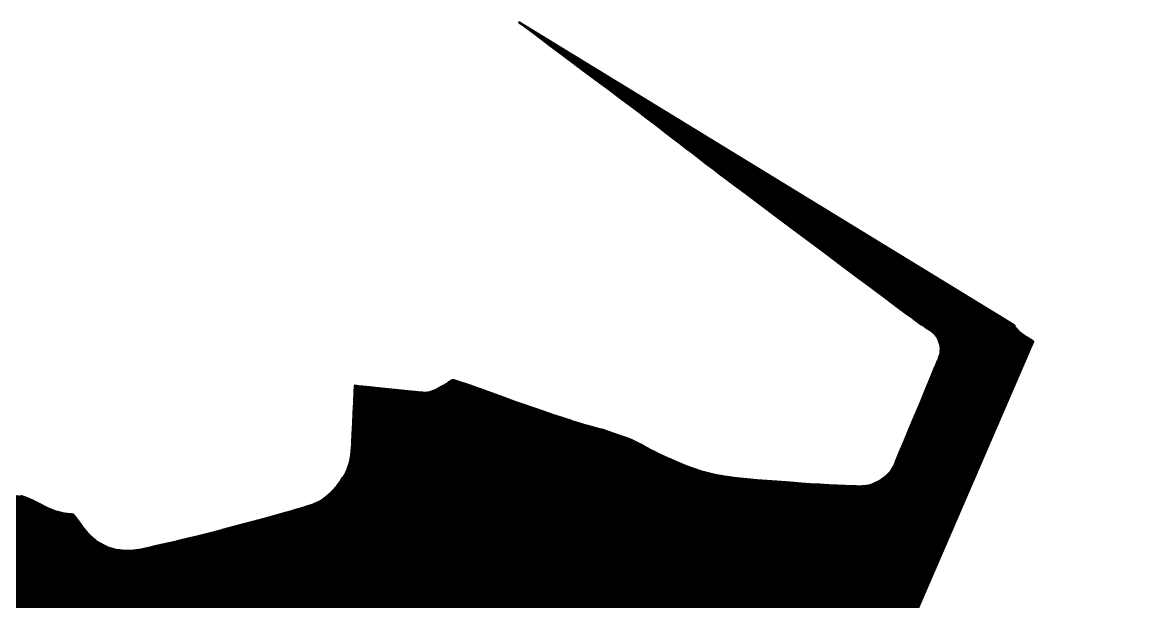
# Model space of a CAD drawing. Header units: metres. Extents: x 729358 to 733474, y 1423022 to 1426173.
# Drawn here: x 731384.9 to 731534.8, y 1425659.8 to 1425737.4 of the extents above; entities that cross this region are included whole.
import ezdxf

# ---------------------------------------------------------------- set-up
doc = ezdxf.new("R2010")
doc.units = ezdxf.units.M
doc.layers.add('GREEN_AREA', color=7, linetype='Continuous')
doc.layers.add('PARCEL_BORDER', color=7, linetype='Continuous')

msp = doc.modelspace()

# ---------------------------------------------------------------- hatches: boundary and pattern name
at = {"layer": 'GREEN_AREA', "true_color": 0x96c896}
h = msp.add_hatch(dxfattribs=at)
h.set_pattern_fill('SOLID')
h.paths.add_polyline_path([(731499.49, 1425640.48), (731499.8, 1425640.08), (731500.14, 1425639.71), (731500.51, 1425639.38), (731500.92, 1425639.09), (731534.78, 1425617.24), (731534.31, 1425616.72), (731532.91, 1425614.83), (731531.7, 1425612.81), (731530.69, 1425610.68), (731529.9, 1425608.46), (731529.33, 1425606.18), (731528.98, 1425603.85), (731528.86, 1425601.5), (731528.98, 1425599.14), (731529.33, 1425596.81), (731529.81, 1425594.89), (731529.75, 1425594.86), (731524.83, 1425591.81), (731519.36, 1425588.43), (731513.34, 1425584.71), (731506.77, 1425580.66), (731499.66, 1425576.26), (731492, 1425571.53), (731483.79, 1425566.46), (731475.12, 1425561.1), (731466.45, 1425556.1), (731457.68, 1425551.41), (731448.83, 1425547.01), (731439.88, 1425542.92), (731430.84, 1425539.14), (731421.71, 1425535.65), (731412.49, 1425532.47), (731403.17, 1425529.59), (731393.77, 1425527.01), (731384.26, 1425524.73), (731374.66, 1425522.76), (731364.97, 1425521.08), (731355.18, 1425519.71), (731345.29, 1425518.64), (731335.31, 1425517.87), (731325.13, 1425517.39), (731315.49, 1425516.95), (731306.5, 1425516.53), (731298.15, 1425516.14), (731290.44, 1425515.78), (731283.37, 1425515.45), (731276.95, 1425515.16), (731271.17, 1425514.89), (731271.09, 1425514.88), (731270.51, 1425516.51), (731269.51, 1425518.64), (731268.83, 1425519.76), (731270.66, 1425521.73), (731275.06, 1425526.44), (731279.94, 1425531.67), (731285.31, 1425537.43), (731291.16, 1425543.71), (731297.51, 1425550.51), (731304.34, 1425557.83), (731311.66, 1425565.68), (731319.47, 1425574.06), (731319.63, 1425574.23), (731327.06, 1425582.79), (731327.21, 1425582.97), (731334.26, 1425591.71), (731334.41, 1425591.89), (731341.08, 1425600.82), (731341.22, 1425601.02), (731347.52, 1425610.12), (731347.66, 1425610.33), (731353.57, 1425619.62), (731353.7, 1425619.83), (731359.24, 1425629.31), (731359.36, 1425629.53), (731364.52, 1425639.18), (731364.64, 1425639.41), (731369.42, 1425649.25), (731369.52, 1425649.48), (731373.93, 1425659.51), (731374.02, 1425659.73), (731378.05, 1425669.95), (731378.13, 1425670.18), (731379.53, 1425674.17), (731380.24, 1425674.17), (731381.44, 1425674.17), (731382.54, 1425674.15), (731383.49, 1425674.12), (731384.23, 1425674.06), (731384.7, 1425673.98), (731385.24, 1425673.82), (731385.8, 1425673.61), (731386.39, 1425673.33), (731387.01, 1425673.01), (731387.64, 1425672.68), (731387.71, 1425672.64), (731388.31, 1425672.34), (731388.52, 1425672.25), (731389.08, 1425672.02), (731389.43, 1425671.91), (731390.03, 1425671.75), (731390.33, 1425671.68), (731390.88, 1425671.6), (731391.01, 1425671.58), (731391.48, 1425671.52), (731391.76, 1425671.48), (731391.82, 1425671.46), (731392, 1425671.24), (731392.43, 1425670.62), (731392.45, 1425670.59), (731392.99, 1425669.85), (731393.13, 1425669.67), (731393.72, 1425668.96), (731394.03, 1425668.65), (731394.71, 1425668.04), (731394.98, 1425667.83), (731395.28, 1425667.64), (731396.06, 1425667.23), (731396.38, 1425667.08), (731396.71, 1425666.97), (731397.44, 1425666.77), (731397.69, 1425666.72), (731397.95, 1425666.69), (731398.67, 1425666.62), (731399.1, 1425666.62), (731399.83, 1425666.66), (731400.14, 1425666.69), (731400.89, 1425666.81), (731401.08, 1425666.84), (731401.86, 1425667.02), (731401.94, 1425667.04), (731402.74, 1425667.24), (731403.53, 1425667.44), (731404.38, 1425667.62), (731405.18, 1425667.79), (731405.24, 1425667.8), (731406.44, 1425668.08), (731406.47, 1425668.09), (731407.99, 1425668.46), (731408.01, 1425668.47), (731409.78, 1425668.91), (731409.79, 1425668.92), (731411.73, 1425669.41), (731411.75, 1425669.42), (731413.78, 1425669.95), (731413.79, 1425669.95), (731415.84, 1425670.5), (731415.85, 1425670.5), (731417.84, 1425671.04), (731417.86, 1425671.05), (731419.7, 1425671.56), (731419.72, 1425671.57), (731421.35, 1425672.04), (731421.39, 1425672.05), (731422.72, 1425672.45), (731422.8, 1425672.48), (731423.76, 1425672.8), (731423.98, 1425672.88), (731424.49, 1425673.1), (731424.79, 1425673.25), (731425.07, 1425673.43), (731425.61, 1425673.81), (731425.89, 1425674.04), (731426.37, 1425674.49), (731426.57, 1425674.69), (731426.99, 1425675.17), (731427.14, 1425675.34), (731427.49, 1425675.8), (731427.6, 1425675.96), (731427.89, 1425676.38), (731427.98, 1425676.52), (731428.18, 1425676.86), (731428.32, 1425677.13), (731428.51, 1425677.53), (731428.66, 1425677.92), (731428.77, 1425678.3), (731428.85, 1425678.6), (731428.92, 1425678.99), (731428.94, 1425679.1), (731429.01, 1425679.54), (731429.03, 1425679.74), (731429.07, 1425680.18), (731429.08, 1425680.26), (731429.13, 1425681.12), (731429.13, 1425681.14), (731429.2, 1425682.3), (731429.2, 1425682.31), (731429.26, 1425683.67), (731429.26, 1425683.68), (731429.33, 1425685.13), (731429.33, 1425685.13), (731429.4, 1425686.56), (731429.4, 1425686.56), (731429.45, 1425687.86), (731429.49, 1425688.75), (731430.03, 1425688.69), (731430.03, 1425688.69), (731430.58, 1425688.64), (731431.5, 1425688.55), (731432.68, 1425688.43), (731433.99, 1425688.29), (731435.33, 1425688.15), (731436.58, 1425688.03), (731437.61, 1425687.92), (731438.32, 1425687.85), (731438.32, 1425687.85), (731438.59, 1425687.82), (731438.9, 1425687.8), (731439.22, 1425687.82), (731439.53, 1425687.87), (731439.83, 1425687.96), (731439.92, 1425687.99), (731440.18, 1425688.09), (731440.42, 1425688.21), (731440.65, 1425688.33), (731440.68, 1425688.35), (731441.22, 1425688.66), (731441.26, 1425688.68), (731441.93, 1425689.06), (731442, 1425689.11), (731442.59, 1425689.47), (731442.64, 1425689.51), (731443.16, 1425689.34), (731444.95, 1425688.76), (731445.46, 1425688.59), (731446.3, 1425688.28), (731446.31, 1425688.28), (731448.78, 1425687.38), (731448.8, 1425687.37), (731451.31, 1425686.47), (731451.33, 1425686.47), (731453.83, 1425685.6), (731453.85, 1425685.59), (731456.26, 1425684.77), (731456.29, 1425684.76), (731458.54, 1425684.03), (731458.59, 1425684.01), (731460.61, 1425683.39), (731460.7, 1425683.37), (731462.43, 1425682.89), (731462.58, 1425682.86), (731462.59, 1425682.86), (731463.47, 1425682.56), (731465.01, 1425682.02), (731466.08, 1425681.65), (731466.53, 1425681.48), (731466.98, 1425681.27), (731467.4, 1425681.06), (731467.84, 1425680.81), (731468.32, 1425680.54), (731468.38, 1425680.51), (731468.91, 1425680.22), (731469.02, 1425680.17), (731469.63, 1425679.87), (731469.67, 1425679.85), (731470.23, 1425679.59), (731470.89, 1425679.28), (731470.91, 1425679.27), (731471.69, 1425678.91), (731471.73, 1425678.89), (731472.59, 1425678.51), (731472.66, 1425678.48), (731473.59, 1425678.1), (731473.68, 1425678.06), (731474.66, 1425677.69), (731474.78, 1425677.65), (731475.8, 1425677.31), (731475.95, 1425677.27), (731477, 1425676.98), (731477.18, 1425676.93), (731478.12, 1425676.73), (731478.26, 1425676.71), (731479.35, 1425676.53), (731479.44, 1425676.52), (731480.65, 1425676.37), (731480.71, 1425676.36), (731481.99, 1425676.22), (731482.04, 1425676.22), (731483.36, 1425676.1), (731483.39, 1425676.09), (731484.72, 1425675.99), (731484.74, 1425675.98), (731486.04, 1425675.89), (731486.05, 1425675.89), (731487.27, 1425675.8), (731488.39, 1425675.72), (731489.36, 1425675.65), (731489.36, 1425675.65), (731490.52, 1425675.57), (731490.55, 1425675.57), (731491.76, 1425675.49), (731491.78, 1425675.49), (731492.99, 1425675.42), (731493.01, 1425675.42), (731494.15, 1425675.37), (731494.16, 1425675.37), (731495.18, 1425675.32), (731495.19, 1425675.32), (731496.03, 1425675.29), (731496.05, 1425675.29), (731496.64, 1425675.27), (731496.69, 1425675.27), (731496.98, 1425675.26), (731497.04, 1425675.26), (731497.33, 1425675.26), (731497.49, 1425675.27), (731497.73, 1425675.28), (731498.02, 1425675.31), (731498.3, 1425675.37), (731498.57, 1425675.44), (731498.88, 1425675.54), (731499.18, 1425675.67), (731499.46, 1425675.81), (731499.73, 1425675.97), (731500.07, 1425676.19), (731500.24, 1425676.31), (731500.56, 1425676.55), (731500.81, 1425676.76), (731501.02, 1425676.96), (731501.21, 1425677.16), (731501.39, 1425677.38), (731501.54, 1425677.61), (731501.66, 1425677.81), (731501.81, 1425678.1), (731501.93, 1425678.41), (731501.99, 1425678.6), (731502.03, 1425678.71), (731502.14, 1425678.98), (731502.53, 1425679.9), (731503.09, 1425681.23), (731503.77, 1425682.86), (731504.53, 1425684.67), (731505.31, 1425686.53), (731506.06, 1425688.32), (731506.06, 1425688.33), (731506.73, 1425689.94), (731506.73, 1425689.94), (731507.27, 1425691.25), (731507.28, 1425691.26), (731507.58, 1425692.01), (731507.59, 1425692.03), (731507.73, 1425692.37), (731507.76, 1425692.44), (731507.8, 1425692.55), (731507.89, 1425692.85), (731507.9, 1425692.87), (731507.95, 1425693.14), (731507.98, 1425693.42), (731507.99, 1425693.7), (731507.97, 1425693.98), (731507.92, 1425694.26), (731507.85, 1425694.53), (731507.75, 1425694.79), (731507.74, 1425694.81), (731507.59, 1425695.11), (731507.42, 1425695.38), (731507.21, 1425695.64), (731507.18, 1425695.68), (731506.99, 1425695.87), (731506.78, 1425696.05), (731506.56, 1425696.2), (731506.48, 1425696.25), (731506.37, 1425696.32), (731506.34, 1425696.33), (731506.27, 1425696.39), (731506.26, 1425696.39), (731505.92, 1425696.61), (731505.49, 1425696.9), (731505.02, 1425697.22), (731504.58, 1425697.53), (731504.24, 1425697.78), (731503.42, 1425698.39), (731502.22, 1425699.28), (731500.69, 1425700.42), (731498.9, 1425701.76), (731496.9, 1425703.25), (731494.75, 1425704.86), (731492.51, 1425706.53), (731490.24, 1425708.23), (731488, 1425709.9), (731485.85, 1425711.52), (731483.84, 1425713.02), (731482.03, 1425714.38), (731480.48, 1425715.54), (731479.26, 1425716.46), (731478.42, 1425717.09), (731477.5, 1425717.79), (731476.59, 1425718.48), (731475.68, 1425719.18), (731474.77, 1425719.88), (731473.86, 1425720.57), (731472.96, 1425721.27), (731472.05, 1425721.97), (731471.14, 1425722.67), (731471.14, 1425722.67), (731470.22, 1425723.37), (731470.22, 1425723.37), (731469.3, 1425724.07), (731469.3, 1425724.08), (731468.38, 1425724.78), (731468.37, 1425724.79), (731467.6, 1425725.37), (731467.59, 1425725.37), (731466.52, 1425726.18), (731466.51, 1425726.18), (731465.17, 1425727.19), (731463.6, 1425728.36), (731461.83, 1425729.68), (731459.93, 1425731.11), (731457.91, 1425732.62), (731455.82, 1425734.18), (731453.7, 1425735.77), (731451.6, 1425737.34), (731451.5, 1425737.42), (731517.79, 1425696.85), (731517.93, 1425696.63), (731517.99, 1425696.55), (731518.22, 1425696.27), (731518.48, 1425696.01), (731518.7, 1425695.82), (731518.92, 1425695.65), (731519.43, 1425695.29), (731519.52, 1425695.22), (731520.39, 1425694.66), (731499.04, 1425645.27), (731498.87, 1425644.8), (731498.74, 1425644.32), (731498.66, 1425643.82), (731498.63, 1425643.32), (731498.65, 1425642.82), (731498.73, 1425642.32), (731498.85, 1425641.84), (731499.02, 1425641.36), (731499.23, 1425640.91), (731499.49, 1425640.48)])
h.paths.add_polyline_path([(731384.94, 1425544.32), (731384.94, 1425585.17), (731358.02, 1425585.17), (731358.02, 1425544.32), (731384.94, 1425544.32)])
h.paths.add_polyline_path([(731406.35, 1425657.58), (731384.96, 1425657.58), (731384.96, 1425600.44), (731384.96, 1425547.94), (731409.05, 1425547.94), (731409.05, 1425600.44), (731406.35, 1425600.44), (731406.35, 1425657.58)])
h.paths.add_polyline_path([(731464.67, 1425630.86), (731435.79, 1425630.86), (731435.79, 1425583.21), (731464.67, 1425583.21), (731464.67, 1425630.86)])

# ---------------------------------------------------------------- linework, layer by layer
at = {"layer": 'PARCEL_BORDER', "lineweight": 50, "true_color": 0x326432}
msp.add_lwpolyline([(731384.7, 1425673.98), (731385.24, 1425673.82), (731385.8, 1425673.61), (731386.39, 1425673.33), (731387.01, 1425673.01), (731387.64, 1425672.68), (731387.71, 1425672.64), (731388.31, 1425672.34), (731388.52, 1425672.25), (731389.08, 1425672.02), (731389.43, 1425671.91), (731390.03, 1425671.75), (731390.33, 1425671.68), (731390.88, 1425671.6), (731391.01, 1425671.58), (731391.48, 1425671.52), (731391.76, 1425671.48), (731391.82, 1425671.46), (731392, 1425671.24), (731392.43, 1425670.62), (731392.45, 1425670.59), (731392.99, 1425669.85), (731393.13, 1425669.67), (731393.72, 1425668.96), (731394.03, 1425668.65), (731394.71, 1425668.04), (731394.98, 1425667.83), (731395.28, 1425667.64), (731396.06, 1425667.23), (731396.38, 1425667.08), (731396.71, 1425666.97), (731397.44, 1425666.77), (731397.69, 1425666.72), (731397.95, 1425666.69), (731398.67, 1425666.62), (731399.1, 1425666.62), (731399.83, 1425666.66), (731400.14, 1425666.69), (731400.89, 1425666.81), (731401.08, 1425666.84), (731401.86, 1425667.02), (731401.94, 1425667.04), (731402.74, 1425667.24), (731403.53, 1425667.44), (731404.38, 1425667.62), (731405.18, 1425667.79), (731405.24, 1425667.8), (731406.44, 1425668.08), (731406.47, 1425668.09), (731407.99, 1425668.46), (731408.01, 1425668.47), (731409.78, 1425668.91), (731409.79, 1425668.92), (731411.73, 1425669.41), (731411.75, 1425669.42), (731413.78, 1425669.95), (731413.79, 1425669.95), (731415.84, 1425670.5), (731415.85, 1425670.5), (731417.84, 1425671.04), (731417.86, 1425671.05), (731419.7, 1425671.56), (731419.72, 1425671.57), (731421.35, 1425672.04), (731421.39, 1425672.05), (731422.72, 1425672.45), (731422.8, 1425672.48), (731423.76, 1425672.8), (731423.98, 1425672.88), (731424.49, 1425673.1), (731424.79, 1425673.25), (731425.07, 1425673.43), (731425.61, 1425673.81), (731425.89, 1425674.04), (731426.37, 1425674.49), (731426.57, 1425674.69), (731426.99, 1425675.17), (731427.14, 1425675.34), (731427.49, 1425675.8), (731427.6, 1425675.96), (731427.89, 1425676.38), (731427.98, 1425676.52), (731428.18, 1425676.86), (731428.32, 1425677.13), (731428.51, 1425677.53), (731428.66, 1425677.92), (731428.77, 1425678.3), (731428.85, 1425678.6), (731428.92, 1425678.99), (731428.94, 1425679.1), (731429.01, 1425679.54), (731429.03, 1425679.74), (731429.07, 1425680.18), (731429.08, 1425680.26), (731429.13, 1425681.12), (731429.13, 1425681.14), (731429.2, 1425682.3), (731429.2, 1425682.31), (731429.26, 1425683.67), (731429.26, 1425683.68), (731429.33, 1425685.13), (731429.33, 1425685.13), (731429.4, 1425686.56), (731429.4, 1425686.56), (731429.45, 1425687.86), (731429.49, 1425688.75), (731430.03, 1425688.69), (731430.03, 1425688.69), (731430.58, 1425688.64), (731431.5, 1425688.55), (731432.68, 1425688.43), (731433.99, 1425688.29), (731435.33, 1425688.15), (731436.58, 1425688.03), (731437.61, 1425687.92), (731438.32, 1425687.85), (731438.32, 1425687.85), (731438.59, 1425687.82), (731438.9, 1425687.8), (731439.22, 1425687.82), (731439.53, 1425687.87), (731439.83, 1425687.96), (731439.92, 1425687.99), (731440.18, 1425688.09), (731440.42, 1425688.21), (731440.65, 1425688.33), (731440.68, 1425688.35), (731441.22, 1425688.66), (731441.26, 1425688.68), (731441.93, 1425689.06), (731442, 1425689.11), (731442.59, 1425689.47), (731442.64, 1425689.51), (731443.16, 1425689.34), (731444.95, 1425688.76), (731445.46, 1425688.59), (731446.3, 1425688.28), (731446.31, 1425688.28), (731448.78, 1425687.38), (731448.8, 1425687.37), (731451.31, 1425686.47), (731451.33, 1425686.47), (731453.83, 1425685.6), (731453.85, 1425685.59), (731456.26, 1425684.77), (731456.29, 1425684.76), (731458.54, 1425684.03), (731458.59, 1425684.01), (731460.61, 1425683.39), (731460.7, 1425683.37), (731462.43, 1425682.89), (731462.58, 1425682.86), (731462.59, 1425682.86), (731463.47, 1425682.56), (731465.01, 1425682.02), (731466.08, 1425681.65), (731466.53, 1425681.48), (731466.98, 1425681.27), (731467.4, 1425681.06), (731467.84, 1425680.81), (731468.32, 1425680.54), (731468.38, 1425680.51), (731468.91, 1425680.22), (731469.02, 1425680.17), (731469.63, 1425679.87), (731469.67, 1425679.85), (731470.23, 1425679.59), (731470.89, 1425679.28), (731470.91, 1425679.27), (731471.69, 1425678.91), (731471.73, 1425678.89), (731472.59, 1425678.51), (731472.66, 1425678.48), (731473.59, 1425678.1), (731473.68, 1425678.06), (731474.66, 1425677.69), (731474.78, 1425677.65), (731475.8, 1425677.31), (731475.95, 1425677.27), (731477, 1425676.98), (731477.18, 1425676.93), (731478.12, 1425676.73), (731478.26, 1425676.71), (731479.35, 1425676.53), (731479.44, 1425676.52), (731480.65, 1425676.37), (731480.71, 1425676.36), (731481.99, 1425676.22), (731482.04, 1425676.22), (731483.36, 1425676.1), (731483.39, 1425676.09), (731484.72, 1425675.99), (731484.74, 1425675.98), (731486.04, 1425675.89), (731486.05, 1425675.89), (731487.27, 1425675.8), (731488.39, 1425675.72), (731489.36, 1425675.65), (731489.36, 1425675.65), (731490.52, 1425675.57), (731490.55, 1425675.57), (731491.76, 1425675.49), (731491.78, 1425675.49), (731492.99, 1425675.42), (731493.01, 1425675.42), (731494.15, 1425675.37), (731494.16, 1425675.37), (731495.18, 1425675.32), (731495.19, 1425675.32), (731496.03, 1425675.29), (731496.05, 1425675.29), (731496.64, 1425675.27), (731496.69, 1425675.27), (731496.98, 1425675.26), (731497.04, 1425675.26), (731497.33, 1425675.26), (731497.49, 1425675.27), (731497.73, 1425675.28), (731498.02, 1425675.31), (731498.3, 1425675.37), (731498.57, 1425675.44), (731498.88, 1425675.54), (731499.18, 1425675.67), (731499.46, 1425675.81), (731499.73, 1425675.97), (731500.07, 1425676.19), (731500.24, 1425676.31), (731500.56, 1425676.55), (731500.81, 1425676.76), (731501.02, 1425676.96), (731501.21, 1425677.16), (731501.39, 1425677.38), (731501.54, 1425677.61), (731501.66, 1425677.81), (731501.81, 1425678.1), (731501.93, 1425678.41), (731501.99, 1425678.6), (731502.03, 1425678.71), (731502.14, 1425678.98), (731502.53, 1425679.9), (731503.09, 1425681.23), (731503.77, 1425682.86), (731504.53, 1425684.67), (731505.31, 1425686.53), (731506.06, 1425688.32), (731506.06, 1425688.33), (731506.73, 1425689.94), (731506.73, 1425689.94), (731507.27, 1425691.25), (731507.28, 1425691.26), (731507.58, 1425692.01), (731507.59, 1425692.03), (731507.73, 1425692.37), (731507.76, 1425692.44), (731507.8, 1425692.55), (731507.89, 1425692.85), (731507.9, 1425692.87), (731507.95, 1425693.14), (731507.98, 1425693.42), (731507.99, 1425693.7), (731507.97, 1425693.98), (731507.92, 1425694.26), (731507.85, 1425694.53), (731507.75, 1425694.79), (731507.74, 1425694.81), (731507.59, 1425695.11), (731507.42, 1425695.38), (731507.21, 1425695.64), (731507.18, 1425695.68), (731506.99, 1425695.87), (731506.78, 1425696.05), (731506.56, 1425696.2), (731506.48, 1425696.25), (731506.37, 1425696.32), (731506.34, 1425696.33), (731506.27, 1425696.39), (731506.26, 1425696.39), (731505.92, 1425696.61), (731505.49, 1425696.9), (731505.02, 1425697.22), (731504.58, 1425697.53), (731504.24, 1425697.78), (731503.42, 1425698.39), (731502.22, 1425699.28), (731500.69, 1425700.42), (731498.9, 1425701.76), (731496.9, 1425703.25), (731494.75, 1425704.86), (731492.51, 1425706.53), (731490.24, 1425708.23), (731488, 1425709.9), (731485.85, 1425711.52), (731483.84, 1425713.02), (731482.03, 1425714.38), (731480.48, 1425715.54), (731479.26, 1425716.46), (731478.42, 1425717.09), (731477.5, 1425717.79), (731476.59, 1425718.48), (731475.68, 1425719.18), (731474.77, 1425719.88), (731473.86, 1425720.57), (731472.96, 1425721.27), (731472.05, 1425721.97), (731471.14, 1425722.67), (731471.14, 1425722.67), (731470.22, 1425723.37), (731470.22, 1425723.37), (731469.3, 1425724.07), (731469.3, 1425724.08), (731468.38, 1425724.78), (731468.37, 1425724.79), (731467.6, 1425725.37), (731467.59, 1425725.37), (731466.52, 1425726.18), (731466.51, 1425726.18), (731465.17, 1425727.19), (731463.6, 1425728.36), (731461.83, 1425729.68), (731459.93, 1425731.11), (731457.91, 1425732.62), (731455.82, 1425734.18), (731453.7, 1425735.77), (731451.6, 1425737.34), (731451.5, 1425737.42), (731517.79, 1425696.85), (731517.93, 1425696.63), (731517.99, 1425696.55), (731518.22, 1425696.27), (731518.48, 1425696.01), (731518.7, 1425695.82), (731518.92, 1425695.65), (731519.43, 1425695.29), (731519.52, 1425695.22), (731520.39, 1425694.66), (731499.04, 1425645.27)], dxfattribs=at)

doc.saveas('drawing.dxf')
